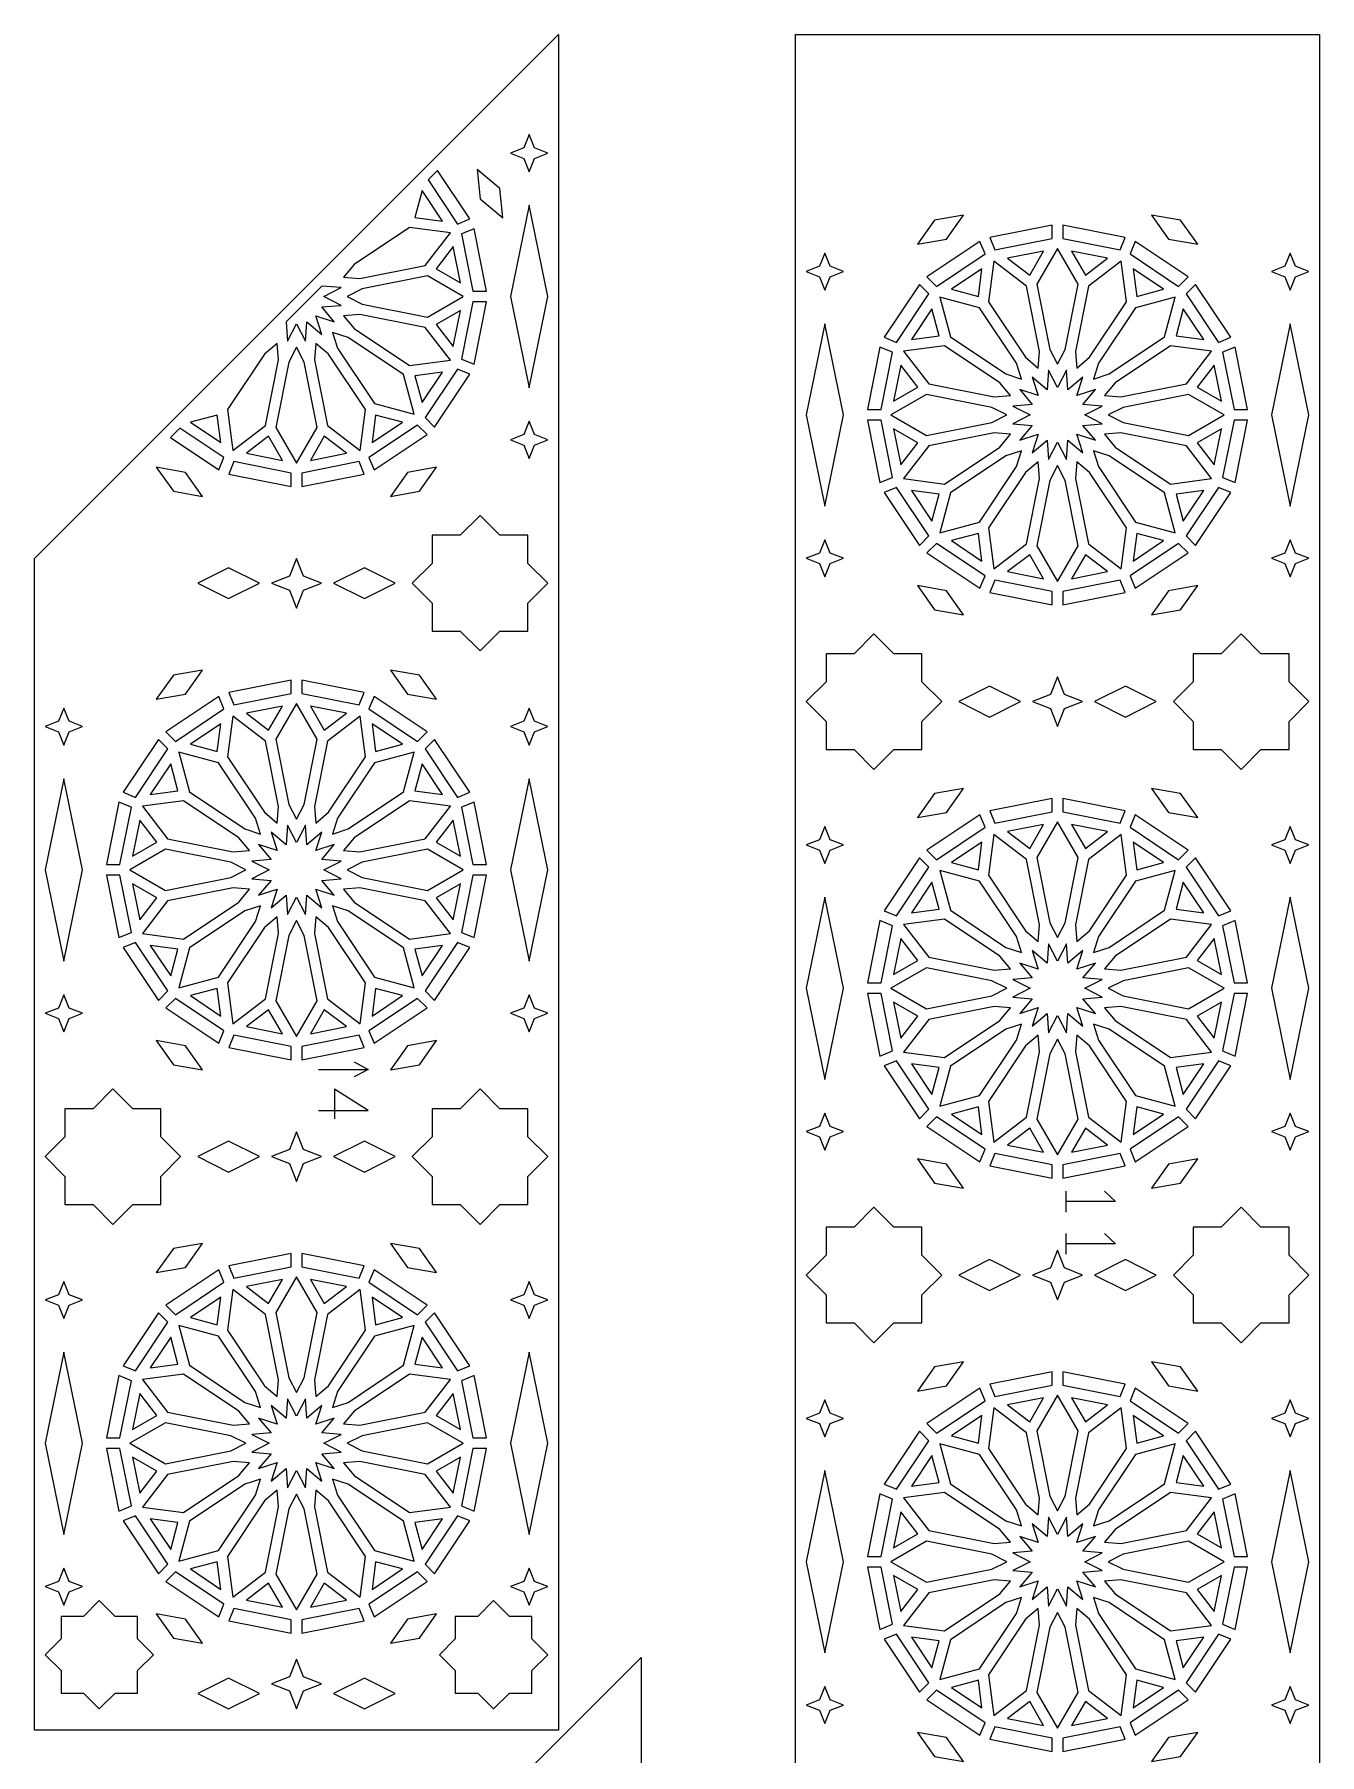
# Model space of a CAD drawing. Header units: millimetres. Extents: x 5 to 3793, y 27 to 2435.
# Drawn here: x 773 to 1705, y 1187 to 2435 of the extents above; entities that cross this region are included whole.
import ezdxf

# ---------------------------------------------------------------- set-up
doc = ezdxf.new("R2010")
doc.units = ezdxf.units.MM
doc.layers.add('CUT', color=1, linetype='CONTINUOUS')
doc.layers.add('ENGRAVE', color=5, linetype='CONTINUOUS')

msp = doc.modelspace()

# ---------------------------------------------------------------- linework, layer by layer
at = {"layer": 'CUT'}
for points in [[(1153.16, 2434.99), (1153.16, 1204.734), (773.01, 1204.734), (773.01, 2054.84)], [(1705.16, 2434.99), (1705.16, 634.84), (1325.01, 634.84), (1325.01, 2434.99)], [(1135.616, 2344.998), (1145.281, 2348.809), (1135.616, 2352.62), (1131.805, 2362.284), (1127.994, 2352.62), (1118.329, 2348.809), (1127.994, 2344.998), (1131.805, 2335.333)], [(1058.513, 2329.382), (1079.892, 2297.386), (1088.891, 2301.114), (1065.4, 2336.27)], [(1112.793, 2301.911), (1110.642, 2323.267), (1094.14, 2336.992), (1096.291, 2315.636)], [(1054.278, 2321.772), (1049.046, 2302.246), (1069.087, 2299.607)], [(1131.805, 2178.621), (1145.408, 2244.809), (1131.805, 2310.996), (1118.202, 2244.809)], [(1447.001, 2303.958), (1425.864, 2300.224), (1413.405, 2282.747), (1434.542, 2286.481)], [(1511.21, 2296.692), (1465.94, 2287.687), (1469.668, 2278.688), (1511.21, 2286.951)], [(1564.23, 2287.687), (1518.96, 2296.692), (1518.96, 2286.951), (1560.502, 2278.688)], [(1616.765, 2282.747), (1604.306, 2300.224), (1583.169, 2303.958), (1595.628, 2286.481)], [(1009.113, 2257.916), (1056.532, 2267.348), (1074.718, 2291.05), (1045.099, 2294.949), (1004.898, 2268.087), (997.078, 2258.889)], [(1100.862, 2248.684), (1091.857, 2293.954), (1082.858, 2290.226), (1091.121, 2248.684)], [(1427.29, 2252.191), (1462.508, 2275.722), (1458.78, 2284.721), (1420.403, 2259.077)], [(1609.767, 2259.077), (1571.39, 2284.721), (1567.662, 2275.722), (1602.88, 2252.191)], [(1076.788, 2281.015), (1064.483, 2264.978), (1081.988, 2254.871)], [(1350.176, 2259.104), (1359.841, 2262.915), (1350.176, 2266.726), (1346.365, 2276.391), (1342.554, 2266.726), (1332.889, 2262.915), (1342.554, 2259.104), (1346.365, 2249.439)], [(1505.023, 2277.818), (1478.879, 2272.618), (1494.916, 2260.313)], [(1520.59, 2206.454), (1530.023, 2253.874), (1515.085, 2279.746), (1500.147, 2253.874), (1509.58, 2206.454), (1515.085, 2195.708)], [(1551.291, 2272.618), (1525.147, 2277.818), (1535.254, 2260.313)], [(1687.616, 2259.104), (1697.281, 2262.915), (1687.616, 2266.726), (1683.805, 2276.391), (1679.994, 2266.726), (1670.329, 2262.915), (1679.994, 2259.104), (1683.805, 2249.439)], [(1010.624, 2239.303), (1058.044, 2229.871), (1083.916, 2244.809), (1058.044, 2259.747), (1010.624, 2250.314), (999.878, 2244.809)], [(1460.287, 2264.917), (1438.122, 2250.108), (1457.648, 2244.876)], [(1501.978, 2204.943), (1492.546, 2252.362), (1468.844, 2270.548), (1464.945, 2240.929), (1491.807, 2200.728), (1501.005, 2192.908)], [(1538.363, 2200.728), (1565.225, 2240.929), (1561.326, 2270.548), (1537.624, 2252.362), (1528.192, 2204.943), (1529.165, 2192.908)], [(1569.883, 2264.917), (1572.522, 2244.876), (1592.048, 2250.108)], [(955.524, 2226.338), (956.647, 2212.448), (963.085, 2225.011), (969.523, 2212.448), (970.661, 2226.519), (981.417, 2217.374), (977.084, 2230.81), (990.52, 2226.477), (981.375, 2237.233), (995.446, 2238.371), (982.883, 2244.809), (995.446, 2251.246), (981.556, 2252.37)], [(1398.278, 2211.492), (1421.809, 2246.71), (1414.923, 2253.597), (1389.279, 2215.22)], [(1640.891, 2215.22), (1615.247, 2253.597), (1608.361, 2246.71), (1631.892, 2211.492)], [(1081.988, 2234.747), (1064.483, 2224.64), (1076.788, 2208.603)], [(1091.857, 2195.664), (1100.862, 2240.934), (1091.121, 2240.934), (1082.858, 2199.392)], [(1423.892, 2235.878), (1409.083, 2213.713), (1429.124, 2216.352)], [(1485.363, 2196.423), (1458.501, 2236.624), (1429.644, 2244.356), (1437.376, 2215.499), (1477.577, 2188.637), (1489.068, 2184.932)], [(1552.593, 2188.637), (1592.794, 2215.499), (1600.526, 2244.356), (1571.669, 2236.624), (1544.807, 2196.423), (1541.102, 2184.932)], [(1606.278, 2235.878), (1601.046, 2216.352), (1621.087, 2213.713)], [(1004.898, 2221.53), (1045.099, 2194.669), (1074.718, 2198.568), (1056.532, 2222.27), (1009.113, 2231.702), (997.078, 2230.729)], [(1346.365, 2092.728), (1359.968, 2158.915), (1346.365, 2225.102), (1332.762, 2158.915)], [(1683.805, 2092.728), (1697.408, 2158.915), (1683.805, 2225.102), (1670.202, 2158.915)], [(939.807, 2202.996), (912.945, 2162.795), (916.844, 2133.176), (940.546, 2151.362), (949.978, 2198.781), (949.005, 2210.816)], [(976.192, 2198.781), (985.624, 2151.362), (1009.326, 2133.176), (1013.225, 2162.795), (986.363, 2202.996), (977.165, 2210.816)], [(992.807, 2207.301), (1019.669, 2167.1), (1048.526, 2159.368), (1040.794, 2188.225), (1000.593, 2215.087), (989.102, 2218.792)], [(1473.272, 2182.193), (1433.071, 2209.055), (1403.452, 2205.156), (1421.638, 2181.454), (1469.057, 2172.022), (1481.092, 2172.995)], [(1561.113, 2172.022), (1608.532, 2181.454), (1626.718, 2205.156), (1597.099, 2209.055), (1556.898, 2182.193), (1549.078, 2172.995)], [(957.58, 2197.27), (948.147, 2149.85), (963.085, 2123.978), (978.023, 2149.85), (968.59, 2197.27), (963.085, 2208.015)], [(1387.049, 2162.79), (1395.312, 2204.332), (1386.313, 2208.06), (1377.308, 2162.79)], [(1652.862, 2162.79), (1643.857, 2208.06), (1634.858, 2204.332), (1643.121, 2162.79)], [(1069.087, 2190.011), (1049.046, 2187.372), (1054.278, 2167.846)], [(1079.892, 2192.232), (1056.361, 2157.013), (1063.247, 2150.127), (1088.891, 2188.504)], [(1401.382, 2195.121), (1396.182, 2168.977), (1413.687, 2179.084)], [(1515.085, 2139.117), (1521.523, 2126.554), (1522.661, 2140.625), (1533.417, 2131.48), (1529.084, 2144.916), (1542.52, 2140.583), (1533.375, 2151.339), (1547.446, 2152.477), (1534.883, 2158.915), (1547.446, 2165.353), (1533.375, 2166.491), (1542.52, 2177.247), (1529.084, 2172.914), (1533.417, 2186.35), (1522.661, 2177.205), (1521.523, 2191.276), (1515.085, 2178.713), (1508.647, 2191.276), (1507.509, 2177.205), (1496.753, 2186.35), (1501.086, 2172.914), (1487.65, 2177.247), (1496.795, 2166.491), (1482.724, 2165.353), (1495.287, 2158.915), (1482.724, 2152.477), (1496.795, 2151.339), (1487.65, 2140.583), (1501.086, 2144.916), (1496.753, 2131.48), (1507.509, 2140.625), (1508.647, 2126.554)], [(1628.788, 2195.121), (1616.483, 2179.084), (1633.988, 2168.977)], [(1467.546, 2164.42), (1420.126, 2173.853), (1394.254, 2158.915), (1420.126, 2143.977), (1467.546, 2153.41), (1478.292, 2158.915)], [(1562.624, 2153.41), (1610.044, 2143.977), (1635.916, 2158.915), (1610.044, 2173.853), (1562.624, 2164.42), (1551.878, 2158.915)], [(871.624, 2142.494), (906.78, 2119.003), (910.508, 2128.002), (878.512, 2149.381)], [(908.287, 2138.807), (905.648, 2158.848), (886.122, 2153.616)], [(1050.88, 2151.533), (1015.662, 2128.002), (1019.39, 2119.003), (1057.767, 2144.647)], [(1040.048, 2153.616), (1020.522, 2158.848), (1017.883, 2138.807)], [(1135.616, 2136.998), (1145.281, 2140.809), (1135.616, 2144.62), (1131.805, 2154.284), (1127.994, 2144.62), (1118.329, 2140.809), (1127.994, 2136.998), (1131.805, 2127.333)], [(1395.312, 2113.498), (1387.049, 2155.04), (1377.308, 2155.04), (1386.313, 2109.77)], [(1401.382, 2122.709), (1413.687, 2138.746), (1396.182, 2148.853)], [(1633.988, 2148.853), (1616.483, 2138.746), (1628.788, 2122.709)], [(1643.857, 2109.77), (1652.862, 2155.04), (1643.121, 2155.04), (1634.858, 2113.498)], [(953.023, 2125.906), (942.916, 2143.411), (926.879, 2131.106)], [(999.291, 2131.106), (983.254, 2143.411), (973.147, 2125.906)], [(1481.092, 2144.835), (1469.057, 2145.808), (1421.638, 2136.376), (1403.452, 2112.674), (1433.071, 2108.775), (1473.272, 2135.637)], [(1556.898, 2135.637), (1597.099, 2108.775), (1626.718, 2112.674), (1608.532, 2136.376), (1561.113, 2145.808), (1549.078, 2144.835)], [(959.21, 2116.773), (917.668, 2125.036), (913.94, 2116.037), (959.21, 2107.032)], [(1008.502, 2125.036), (966.96, 2116.773), (966.96, 2107.032), (1012.23, 2116.037)], [(1477.577, 2129.193), (1437.376, 2102.331), (1429.644, 2073.474), (1458.501, 2081.206), (1485.363, 2121.407), (1489.068, 2132.898)], [(1491.807, 2117.102), (1464.945, 2076.901), (1468.844, 2047.282), (1492.546, 2065.468), (1501.978, 2112.887), (1501.005, 2124.922)], [(1509.58, 2111.376), (1500.147, 2063.956), (1515.085, 2038.084), (1530.023, 2063.956), (1520.59, 2111.376), (1515.085, 2122.122)], [(1528.192, 2112.887), (1537.624, 2065.468), (1561.326, 2047.282), (1565.225, 2076.901), (1538.363, 2117.102), (1529.165, 2124.922)], [(1544.807, 2121.407), (1571.669, 2081.206), (1600.526, 2073.474), (1592.794, 2102.331), (1552.593, 2129.193), (1541.102, 2132.898)], [(861.405, 2120.977), (873.864, 2103.499), (895.001, 2099.766), (882.542, 2117.243)], [(1031.169, 2099.766), (1052.306, 2103.499), (1064.765, 2120.977), (1043.628, 2117.243)], [(1421.809, 2071.12), (1398.278, 2106.338), (1389.279, 2102.61), (1414.923, 2064.233)], [(1423.892, 2081.952), (1429.124, 2101.478), (1409.083, 2104.117)], [(1621.087, 2104.117), (1601.046, 2101.478), (1606.278, 2081.952)], [(1631.892, 2106.338), (1608.361, 2071.12), (1615.247, 2064.233), (1640.891, 2102.61)], [(1110.63, 2002.06), (1130.986, 2002.06), (1130.986, 2022.416), (1145.379, 2036.809), (1130.986, 2051.202), (1130.986, 2071.558), (1110.63, 2071.558), (1096.237, 2085.951), (1081.844, 2071.558), (1061.488, 2071.558), (1061.488, 2051.202), (1047.095, 2036.809), (1061.488, 2022.416), (1061.488, 2002.06), (1081.844, 2002.06), (1096.237, 1987.667)], [(1460.287, 2052.913), (1457.648, 2072.954), (1438.122, 2067.722)], [(1592.048, 2067.722), (1572.522, 2072.954), (1569.883, 2052.913)], [(1350.176, 2051.104), (1359.841, 2054.915), (1350.176, 2058.726), (1346.365, 2068.391), (1342.554, 2058.726), (1332.889, 2054.915), (1342.554, 2051.104), (1346.365, 2041.439)], [(1462.508, 2042.108), (1427.29, 2065.639), (1420.403, 2058.753), (1458.78, 2033.109)], [(1602.88, 2065.639), (1567.662, 2042.108), (1571.39, 2033.109), (1609.767, 2058.753)], [(1687.616, 2051.104), (1697.281, 2054.915), (1687.616, 2058.726), (1683.805, 2068.391), (1679.994, 2058.726), (1670.329, 2054.915), (1679.994, 2051.104), (1683.805, 2041.439)], [(891.479, 2036.809), (913.837, 2025.63), (936.195, 2036.809), (913.837, 2047.988)], [(968.186, 2031.708), (981.121, 2036.809), (968.186, 2041.91), (963.085, 2054.845), (957.984, 2041.91), (945.049, 2036.809), (957.984, 2031.708), (963.085, 2018.773)], [(989.975, 2036.809), (1012.333, 2025.63), (1034.691, 2036.809), (1012.333, 2047.988)], [(1505.023, 2040.012), (1494.916, 2057.517), (1478.879, 2045.212)], [(1551.291, 2045.212), (1535.254, 2057.517), (1525.147, 2040.012)], [(1413.405, 2035.083), (1425.864, 2017.606), (1447.001, 2013.872), (1434.542, 2031.349)], [(1511.21, 2030.879), (1469.668, 2039.142), (1465.94, 2030.143), (1511.21, 2021.138)], [(1560.502, 2039.142), (1518.96, 2030.879), (1518.96, 2021.138), (1564.23, 2030.143)], [(1583.169, 2013.872), (1604.306, 2017.606), (1616.765, 2035.083), (1595.628, 2031.349)], [(1396.326, 1916.166), (1416.682, 1916.166), (1416.682, 1936.522), (1431.075, 1950.915), (1416.682, 1965.308), (1416.682, 1985.664), (1396.326, 1985.664), (1381.933, 2000.057), (1367.54, 1985.664), (1347.184, 1985.664), (1347.184, 1965.308), (1332.791, 1950.915), (1347.184, 1936.522), (1347.184, 1916.166), (1367.54, 1916.166), (1381.933, 1901.773)], [(1662.63, 1916.166), (1682.986, 1916.166), (1682.986, 1936.522), (1697.379, 1950.915), (1682.986, 1965.308), (1682.986, 1985.664), (1662.63, 1985.664), (1648.237, 2000.057), (1633.844, 1985.664), (1613.488, 1985.664), (1613.488, 1965.308), (1599.095, 1950.915), (1613.488, 1936.522), (1613.488, 1916.166), (1633.844, 1916.166), (1648.237, 1901.773)], [(895.001, 1973.852), (873.864, 1970.118), (861.405, 1952.641), (882.542, 1956.374)], [(1064.765, 1952.641), (1052.306, 1970.118), (1031.169, 1973.852), (1043.628, 1956.374)], [(959.21, 1966.586), (913.94, 1957.581), (917.668, 1948.582), (959.21, 1956.844)], [(1012.23, 1957.581), (966.96, 1966.586), (966.96, 1956.844), (1008.502, 1948.582)], [(1443.479, 1950.915), (1465.837, 1939.736), (1488.195, 1950.915), (1465.837, 1962.094)], [(1520.186, 1945.814), (1533.121, 1950.915), (1520.186, 1956.016), (1515.085, 1968.951), (1509.984, 1956.016), (1497.049, 1950.915), (1509.984, 1945.814), (1515.085, 1932.879)], [(1541.975, 1950.915), (1564.333, 1939.736), (1586.691, 1950.915), (1564.333, 1962.094)], [(875.29, 1922.084), (910.508, 1945.616), (906.78, 1954.615), (868.403, 1928.971)], [(953.023, 1947.712), (926.879, 1942.512), (942.916, 1930.206)], [(968.59, 1876.348), (978.023, 1923.768), (963.085, 1949.64), (948.147, 1923.768), (957.58, 1876.348), (963.085, 1865.602)], [(999.291, 1942.512), (973.147, 1947.712), (983.254, 1930.206)], [(1057.767, 1928.971), (1019.39, 1954.615), (1015.662, 1945.616), (1050.88, 1922.084)], [(798.176, 1928.998), (807.841, 1932.809), (798.176, 1936.62), (794.365, 1946.284), (790.554, 1936.62), (780.889, 1932.809), (790.554, 1928.998), (794.365, 1919.333)], [(908.287, 1934.811), (886.122, 1920.002), (905.648, 1914.77)], [(949.978, 1874.837), (940.546, 1922.256), (916.844, 1940.442), (912.945, 1910.823), (939.807, 1870.622), (949.005, 1862.802)], [(986.363, 1870.622), (1013.225, 1910.823), (1009.326, 1940.442), (985.624, 1922.256), (976.192, 1874.837), (977.165, 1862.802)], [(1017.883, 1934.811), (1020.522, 1914.77), (1040.048, 1920.002)], [(1135.616, 1928.998), (1145.281, 1932.809), (1135.616, 1936.62), (1131.805, 1946.284), (1127.994, 1936.62), (1118.329, 1932.809), (1127.994, 1928.998), (1131.805, 1919.333)], [(846.278, 1881.386), (869.809, 1916.604), (862.923, 1923.491), (837.279, 1885.114)], [(1088.891, 1885.114), (1063.247, 1923.491), (1056.361, 1916.604), (1079.892, 1881.386)], [(933.363, 1866.317), (906.501, 1906.518), (877.644, 1914.25), (885.376, 1885.393), (925.577, 1858.531), (937.068, 1854.826)], [(1000.593, 1858.531), (1040.794, 1885.393), (1048.526, 1914.25), (1019.669, 1906.518), (992.807, 1866.317), (989.102, 1854.826)], [(871.892, 1905.772), (857.083, 1883.607), (877.124, 1886.246)], [(1054.278, 1905.772), (1049.046, 1886.246), (1069.087, 1883.607)], [(794.365, 1762.621), (807.968, 1828.809), (794.365, 1894.996), (780.762, 1828.809)], [(1131.805, 1762.621), (1145.408, 1828.809), (1131.805, 1894.996), (1118.202, 1828.809)], [(1447.001, 1887.958), (1425.864, 1884.224), (1413.405, 1866.747), (1434.542, 1870.481)], [(1616.765, 1866.747), (1604.306, 1884.224), (1583.169, 1887.958), (1595.628, 1870.481)], [(835.049, 1832.684), (843.312, 1874.226), (834.313, 1877.954), (825.308, 1832.684)], [(921.272, 1852.087), (881.071, 1878.949), (851.452, 1875.05), (869.638, 1851.348), (917.057, 1841.916), (929.092, 1842.889)], [(1009.113, 1841.916), (1056.532, 1851.348), (1074.718, 1875.05), (1045.099, 1878.949), (1004.898, 1852.087), (997.078, 1842.889)], [(1100.862, 1832.684), (1091.857, 1877.954), (1082.858, 1874.226), (1091.121, 1832.684)], [(1511.21, 1880.692), (1465.94, 1871.687), (1469.668, 1862.688), (1511.21, 1870.951)], [(1564.23, 1871.687), (1518.96, 1880.692), (1518.96, 1870.951), (1560.502, 1862.688)], [(849.382, 1865.015), (844.182, 1838.871), (861.687, 1848.978)], [(963.085, 1809.011), (969.523, 1796.448), (970.661, 1810.519), (981.417, 1801.374), (977.084, 1814.81), (990.52, 1810.477), (981.375, 1821.233), (995.446, 1822.371), (982.883, 1828.809), (995.446, 1835.246), (981.375, 1836.385), (990.52, 1847.141), (977.084, 1842.808), (981.417, 1856.244), (970.661, 1847.099), (969.523, 1861.17), (963.085, 1848.606), (956.647, 1861.17), (955.509, 1847.099), (944.753, 1856.244), (949.086, 1842.808), (935.65, 1847.141), (944.795, 1836.385), (930.724, 1835.246), (943.287, 1828.809), (930.724, 1822.371), (944.795, 1821.233), (935.65, 1810.477), (949.086, 1814.81), (944.753, 1801.374), (955.509, 1810.519), (956.647, 1796.448)], [(1076.788, 1865.015), (1064.483, 1848.978), (1081.988, 1838.871)], [(1350.176, 1843.104), (1359.841, 1846.915), (1350.176, 1850.726), (1346.365, 1860.391), (1342.554, 1850.726), (1332.889, 1846.915), (1342.554, 1843.104), (1346.365, 1833.439)], [(1427.29, 1836.191), (1462.508, 1859.722), (1458.78, 1868.721), (1420.403, 1843.077)], [(1505.023, 1861.818), (1478.879, 1856.618), (1494.916, 1844.313)], [(1520.59, 1790.454), (1530.023, 1837.874), (1515.085, 1863.746), (1500.147, 1837.874), (1509.58, 1790.454), (1515.085, 1779.708)], [(1551.291, 1856.618), (1525.147, 1861.818), (1535.254, 1844.313)], [(1609.767, 1843.077), (1571.39, 1868.721), (1567.662, 1859.722), (1602.88, 1836.191)], [(1687.616, 1843.104), (1697.281, 1846.915), (1687.616, 1850.726), (1683.805, 1860.391), (1679.994, 1850.726), (1670.329, 1846.915), (1679.994, 1843.104), (1683.805, 1833.439)], [(1460.287, 1848.917), (1438.122, 1834.108), (1457.648, 1828.876)], [(1501.978, 1788.943), (1492.546, 1836.362), (1468.844, 1854.548), (1464.945, 1824.929), (1491.807, 1784.728), (1501.005, 1776.908)], [(1538.363, 1784.728), (1565.225, 1824.929), (1561.326, 1854.548), (1537.624, 1836.362), (1528.192, 1788.943), (1529.165, 1776.908)], [(1569.883, 1848.917), (1572.522, 1828.876), (1592.048, 1834.108)], [(915.546, 1834.314), (868.126, 1843.747), (842.254, 1828.809), (868.126, 1813.871), (915.546, 1823.303), (926.292, 1828.809)], [(1010.624, 1823.303), (1058.044, 1813.871), (1083.916, 1828.809), (1058.044, 1843.747), (1010.624, 1834.314), (999.878, 1828.809)], [(1398.278, 1795.492), (1421.809, 1830.71), (1414.923, 1837.597), (1389.279, 1799.22)], [(1640.891, 1799.22), (1615.247, 1837.597), (1608.361, 1830.71), (1631.892, 1795.492)], [(843.312, 1783.392), (835.049, 1824.934), (825.308, 1824.934), (834.313, 1779.664)], [(1091.857, 1779.664), (1100.862, 1824.934), (1091.121, 1824.934), (1082.858, 1783.392)], [(1485.363, 1780.423), (1458.501, 1820.624), (1429.644, 1828.356), (1437.376, 1799.499), (1477.577, 1772.637), (1489.068, 1768.932)], [(1552.593, 1772.637), (1592.794, 1799.499), (1600.526, 1828.356), (1571.669, 1820.624), (1544.807, 1780.423), (1541.102, 1768.932)], [(849.382, 1792.603), (861.687, 1808.64), (844.182, 1818.747)], [(929.092, 1814.729), (917.057, 1815.702), (869.638, 1806.27), (851.452, 1782.568), (881.071, 1778.669), (921.272, 1805.53)], [(1004.898, 1805.53), (1045.099, 1778.669), (1074.718, 1782.568), (1056.532, 1806.27), (1009.113, 1815.702), (997.078, 1814.729)], [(1081.988, 1818.747), (1064.483, 1808.64), (1076.788, 1792.603)], [(1423.892, 1819.878), (1409.083, 1797.713), (1429.124, 1800.352)], [(1606.278, 1819.878), (1601.046, 1800.352), (1621.087, 1797.713)], [(925.577, 1799.087), (885.376, 1772.225), (877.644, 1743.368), (906.501, 1751.1), (933.363, 1791.301), (937.068, 1802.792)], [(992.807, 1791.301), (1019.669, 1751.1), (1048.526, 1743.368), (1040.794, 1772.225), (1000.593, 1799.087), (989.102, 1802.792)], [(1346.365, 1676.728), (1359.968, 1742.915), (1346.365, 1809.102), (1332.762, 1742.915)], [(1683.805, 1676.728), (1697.408, 1742.915), (1683.805, 1809.102), (1670.202, 1742.915)], [(939.807, 1786.996), (912.945, 1746.795), (916.844, 1717.176), (940.546, 1735.362), (949.978, 1782.781), (949.005, 1794.816)], [(957.58, 1781.27), (948.147, 1733.85), (963.085, 1707.978), (978.023, 1733.85), (968.59, 1781.27), (963.085, 1792.015)], [(976.192, 1782.781), (985.624, 1735.362), (1009.326, 1717.176), (1013.225, 1746.795), (986.363, 1786.996), (977.165, 1794.816)], [(1387.049, 1746.79), (1395.312, 1788.332), (1386.313, 1792.06), (1377.308, 1746.79)], [(1473.272, 1766.193), (1433.071, 1793.055), (1403.452, 1789.156), (1421.638, 1765.454), (1469.057, 1756.022), (1481.092, 1756.995)], [(1561.113, 1756.022), (1608.532, 1765.454), (1626.718, 1789.156), (1597.099, 1793.055), (1556.898, 1766.193), (1549.078, 1756.995)], [(1652.862, 1746.79), (1643.857, 1792.06), (1634.858, 1788.332), (1643.121, 1746.79)], [(869.809, 1741.013), (846.278, 1776.232), (837.279, 1772.504), (862.923, 1734.127)], [(871.892, 1751.846), (877.124, 1771.372), (857.083, 1774.011)], [(1069.087, 1774.011), (1049.046, 1771.372), (1054.278, 1751.846)], [(1079.892, 1776.232), (1056.361, 1741.013), (1063.247, 1734.127), (1088.891, 1772.504)], [(1401.382, 1779.121), (1396.182, 1752.977), (1413.687, 1763.084)], [(1515.085, 1723.117), (1521.523, 1710.554), (1522.661, 1724.625), (1533.417, 1715.48), (1529.084, 1728.916), (1542.52, 1724.583), (1533.375, 1735.339), (1547.446, 1736.477), (1534.883, 1742.915), (1547.446, 1749.353), (1533.375, 1750.491), (1542.52, 1761.247), (1529.084, 1756.914), (1533.417, 1770.35), (1522.661, 1761.205), (1521.523, 1775.276), (1515.085, 1762.713), (1508.647, 1775.276), (1507.509, 1761.205), (1496.753, 1770.35), (1501.086, 1756.914), (1487.65, 1761.247), (1496.795, 1750.491), (1482.724, 1749.353), (1495.287, 1742.915), (1482.724, 1736.477), (1496.795, 1735.339), (1487.65, 1724.583), (1501.086, 1728.916), (1496.753, 1715.48), (1507.509, 1724.625), (1508.647, 1710.554)], [(1628.788, 1779.121), (1616.483, 1763.084), (1633.988, 1752.977)], [(1467.546, 1748.42), (1420.126, 1757.853), (1394.254, 1742.915), (1420.126, 1727.977), (1467.546, 1737.41), (1478.292, 1742.915)], [(1562.624, 1737.41), (1610.044, 1727.977), (1635.916, 1742.915), (1610.044, 1757.853), (1562.624, 1748.42), (1551.878, 1742.915)], [(798.176, 1720.998), (807.841, 1724.809), (798.176, 1728.62), (794.365, 1738.284), (790.554, 1728.62), (780.889, 1724.809), (790.554, 1720.998), (794.365, 1711.333)], [(910.508, 1712.002), (875.29, 1735.533), (868.403, 1728.647), (906.78, 1703.003)], [(908.287, 1722.807), (905.648, 1742.848), (886.122, 1737.616)], [(1050.88, 1735.533), (1015.662, 1712.002), (1019.39, 1703.003), (1057.767, 1728.647)], [(1040.048, 1737.616), (1020.522, 1742.848), (1017.883, 1722.807)], [(1135.616, 1720.998), (1145.281, 1724.809), (1135.616, 1728.62), (1131.805, 1738.284), (1127.994, 1728.62), (1118.329, 1724.809), (1127.994, 1720.998), (1131.805, 1711.333)], [(1395.312, 1697.498), (1387.049, 1739.04), (1377.308, 1739.04), (1386.313, 1693.77)], [(1643.857, 1693.77), (1652.862, 1739.04), (1643.121, 1739.04), (1634.858, 1697.498)], [(953.023, 1709.906), (942.916, 1727.411), (926.879, 1715.106)], [(999.291, 1715.106), (983.254, 1727.411), (973.147, 1709.906)], [(1401.382, 1706.709), (1413.687, 1722.746), (1396.182, 1732.853)], [(1481.092, 1728.835), (1469.057, 1729.808), (1421.638, 1720.376), (1403.452, 1696.674), (1433.071, 1692.775), (1473.272, 1719.637)], [(1556.898, 1719.637), (1597.099, 1692.775), (1626.718, 1696.674), (1608.532, 1720.376), (1561.113, 1729.808), (1549.078, 1728.835)], [(1633.988, 1732.853), (1616.483, 1722.746), (1628.788, 1706.709)], [(1477.577, 1713.193), (1437.376, 1686.331), (1429.644, 1657.474), (1458.501, 1665.206), (1485.363, 1705.407), (1489.068, 1716.898)], [(1544.807, 1705.407), (1571.669, 1665.206), (1600.526, 1657.474), (1592.794, 1686.331), (1552.593, 1713.193), (1541.102, 1716.898)], [(861.405, 1704.977), (873.864, 1687.499), (895.001, 1683.766), (882.542, 1701.243)], [(959.21, 1700.773), (917.668, 1709.036), (913.94, 1700.037), (959.21, 1691.032)], [(1008.502, 1709.036), (966.96, 1700.773), (966.96, 1691.032), (1012.23, 1700.037)], [(1031.169, 1683.766), (1052.306, 1687.499), (1064.765, 1704.977), (1043.628, 1701.243)], [(1491.807, 1701.102), (1464.945, 1660.901), (1468.844, 1631.282), (1492.546, 1649.468), (1501.978, 1696.887), (1501.005, 1708.922)], [(1509.58, 1695.376), (1500.147, 1647.956), (1515.085, 1622.084), (1530.023, 1647.956), (1520.59, 1695.376), (1515.085, 1706.122)], [(1528.192, 1696.887), (1537.624, 1649.468), (1561.326, 1631.282), (1565.225, 1660.901), (1538.363, 1701.102), (1529.165, 1708.922)], [(1421.809, 1655.12), (1398.278, 1690.338), (1389.279, 1686.61), (1414.923, 1648.233)], [(1423.892, 1665.952), (1429.124, 1685.478), (1409.083, 1688.117)], [(1621.087, 1688.117), (1601.046, 1685.478), (1606.278, 1665.952)], [(1631.892, 1690.338), (1608.361, 1655.12), (1615.247, 1648.233), (1640.891, 1686.61)], [(844.326, 1586.06), (864.682, 1586.06), (864.682, 1606.416), (879.075, 1620.809), (864.682, 1635.202), (864.682, 1655.558), (844.326, 1655.558), (829.933, 1669.951), (815.54, 1655.558), (795.184, 1655.558), (795.184, 1635.202), (780.791, 1620.809), (795.184, 1606.416), (795.184, 1586.06), (815.54, 1586.06), (829.933, 1571.667)], [(1110.63, 1586.06), (1130.986, 1586.06), (1130.986, 1606.416), (1145.379, 1620.809), (1130.986, 1635.202), (1130.986, 1655.558), (1110.63, 1655.558), (1096.237, 1669.951), (1081.844, 1655.558), (1061.488, 1655.558), (1061.488, 1635.202), (1047.095, 1620.809), (1061.488, 1606.416), (1061.488, 1586.06), (1081.844, 1586.06), (1096.237, 1571.667)], [(1350.176, 1635.104), (1359.841, 1638.915), (1350.176, 1642.726), (1346.365, 1652.391), (1342.554, 1642.726), (1332.889, 1638.915), (1342.554, 1635.104), (1346.365, 1625.439)], [(1462.508, 1626.108), (1427.29, 1649.639), (1420.403, 1642.753), (1458.78, 1617.109)], [(1460.287, 1636.913), (1457.648, 1656.954), (1438.122, 1651.722)], [(1602.88, 1649.639), (1567.662, 1626.108), (1571.39, 1617.109), (1609.767, 1642.753)], [(1592.048, 1651.722), (1572.522, 1656.954), (1569.883, 1636.913)], [(1687.616, 1635.104), (1697.281, 1638.915), (1687.616, 1642.726), (1683.805, 1652.391), (1679.994, 1642.726), (1670.329, 1638.915), (1679.994, 1635.104), (1683.805, 1625.439)], [(968.186, 1615.708), (981.121, 1620.809), (968.186, 1625.91), (963.085, 1638.845), (957.984, 1625.91), (945.049, 1620.809), (957.984, 1615.708), (963.085, 1602.773)], [(1505.023, 1624.012), (1494.916, 1641.517), (1478.879, 1629.212)], [(1551.291, 1629.212), (1535.254, 1641.517), (1525.147, 1624.012)], [(891.479, 1620.809), (913.837, 1609.63), (936.195, 1620.809), (913.837, 1631.988)], [(989.975, 1620.809), (1012.333, 1609.63), (1034.691, 1620.809), (1012.333, 1631.988)], [(1511.21, 1614.879), (1469.668, 1623.142), (1465.94, 1614.143), (1511.21, 1605.138)], [(1560.502, 1623.142), (1518.96, 1614.879), (1518.96, 1605.138), (1564.23, 1614.143)], [(1413.405, 1619.083), (1425.864, 1601.606), (1447.001, 1597.872), (1434.542, 1615.349)], [(1583.169, 1597.872), (1604.306, 1601.606), (1616.765, 1619.083), (1595.628, 1615.349)], [(1396.326, 1500.166), (1416.682, 1500.166), (1416.682, 1520.522), (1431.075, 1534.915), (1416.682, 1549.308), (1416.682, 1569.664), (1396.326, 1569.664), (1381.933, 1584.057), (1367.54, 1569.664), (1347.184, 1569.664), (1347.184, 1549.308), (1332.791, 1534.915), (1347.184, 1520.522), (1347.184, 1500.166), (1367.54, 1500.166), (1381.933, 1485.773)], [(1662.63, 1500.166), (1682.986, 1500.166), (1682.986, 1520.522), (1697.379, 1534.915), (1682.986, 1549.308), (1682.986, 1569.664), (1662.63, 1569.664), (1648.237, 1584.057), (1633.844, 1569.664), (1613.488, 1569.664), (1613.488, 1549.308), (1599.095, 1534.915), (1613.488, 1520.522), (1613.488, 1500.166), (1633.844, 1500.166), (1648.237, 1485.773)], [(895.001, 1557.852), (873.864, 1554.118), (861.405, 1536.641), (882.542, 1540.374)], [(959.21, 1550.586), (913.94, 1541.581), (917.668, 1532.582), (959.21, 1540.844)], [(1012.23, 1541.581), (966.96, 1550.586), (966.96, 1540.844), (1008.502, 1532.582)], [(1064.765, 1536.641), (1052.306, 1554.118), (1031.169, 1557.852), (1043.628, 1540.374)], [(1520.186, 1529.814), (1533.121, 1534.915), (1520.186, 1540.016), (1515.085, 1552.951), (1509.984, 1540.016), (1497.049, 1534.915), (1509.984, 1529.814), (1515.085, 1516.879)], [(875.29, 1506.084), (910.508, 1529.616), (906.78, 1538.615), (868.403, 1512.971)], [(1057.767, 1512.971), (1019.39, 1538.615), (1015.662, 1529.616), (1050.88, 1506.084)], [(1443.479, 1534.915), (1465.837, 1523.736), (1488.195, 1534.915), (1465.837, 1546.094)], [(1541.975, 1534.915), (1564.333, 1523.736), (1586.691, 1534.915), (1564.333, 1546.094)], [(798.176, 1512.998), (807.841, 1516.809), (798.176, 1520.62), (794.365, 1530.284), (790.554, 1520.62), (780.889, 1516.809), (790.554, 1512.998), (794.365, 1503.333)], [(949.978, 1458.837), (940.546, 1506.256), (916.844, 1524.442), (912.945, 1494.823), (939.807, 1454.622), (949.005, 1446.802)], [(953.023, 1531.712), (926.879, 1526.512), (942.916, 1514.206)], [(968.59, 1460.348), (978.023, 1507.768), (963.085, 1533.64), (948.147, 1507.768), (957.58, 1460.348), (963.085, 1449.602)], [(999.291, 1526.512), (973.147, 1531.712), (983.254, 1514.206)], [(986.363, 1454.622), (1013.225, 1494.823), (1009.326, 1524.442), (985.624, 1506.256), (976.192, 1458.837), (977.165, 1446.802)], [(1135.616, 1512.998), (1145.281, 1516.809), (1135.616, 1520.62), (1131.805, 1530.284), (1127.994, 1520.62), (1118.329, 1516.809), (1127.994, 1512.998), (1131.805, 1503.333)], [(908.287, 1518.811), (886.122, 1504.002), (905.648, 1498.77)], [(1017.883, 1518.811), (1020.522, 1498.77), (1040.048, 1504.002)], [(846.278, 1465.386), (869.809, 1500.604), (862.923, 1507.491), (837.279, 1469.114)], [(933.363, 1450.317), (906.501, 1490.518), (877.644, 1498.25), (885.376, 1469.393), (925.577, 1442.531), (937.068, 1438.826)], [(1000.593, 1442.531), (1040.794, 1469.393), (1048.526, 1498.25), (1019.669, 1490.518), (992.807, 1450.317), (989.102, 1438.826)], [(1088.891, 1469.114), (1063.247, 1507.491), (1056.361, 1500.604), (1079.892, 1465.386)], [(871.892, 1489.772), (857.083, 1467.607), (877.124, 1470.246)], [(1054.278, 1489.772), (1049.046, 1470.246), (1069.087, 1467.607)], [(794.365, 1346.621), (807.968, 1412.809), (794.365, 1478.996), (780.762, 1412.809)], [(1131.805, 1346.621), (1145.408, 1412.809), (1131.805, 1478.996), (1118.202, 1412.809)], [(835.049, 1416.684), (843.312, 1458.226), (834.313, 1461.954), (825.308, 1416.684)], [(921.272, 1436.087), (881.071, 1462.949), (851.452, 1459.05), (869.638, 1435.348), (917.057, 1425.916), (929.092, 1426.889)], [(1009.113, 1425.916), (1056.532, 1435.348), (1074.718, 1459.05), (1045.099, 1462.949), (1004.898, 1436.087), (997.078, 1426.889)], [(1100.862, 1416.684), (1091.857, 1461.954), (1082.858, 1458.226), (1091.121, 1416.684)], [(1447.001, 1471.958), (1425.864, 1468.224), (1413.405, 1450.747), (1434.542, 1454.481)], [(1511.21, 1464.692), (1465.94, 1455.687), (1469.668, 1446.688), (1511.21, 1454.951)], [(1564.23, 1455.687), (1518.96, 1464.692), (1518.96, 1454.951), (1560.502, 1446.688)], [(1616.765, 1450.747), (1604.306, 1468.224), (1583.169, 1471.958), (1595.628, 1454.481)], [(849.382, 1449.015), (844.182, 1422.871), (861.687, 1432.978)], [(1076.788, 1449.015), (1064.483, 1432.978), (1081.988, 1422.871)], [(1427.29, 1420.191), (1462.508, 1443.722), (1458.78, 1452.721), (1420.403, 1427.077)], [(1520.59, 1374.454), (1530.023, 1421.874), (1515.085, 1447.746), (1500.147, 1421.874), (1509.58, 1374.454), (1515.085, 1363.708)], [(1609.767, 1427.077), (1571.39, 1452.721), (1567.662, 1443.722), (1602.88, 1420.191)], [(963.085, 1393.011), (969.523, 1380.448), (970.661, 1394.519), (981.417, 1385.374), (977.084, 1398.81), (990.52, 1394.477), (981.375, 1405.233), (995.446, 1406.371), (982.883, 1412.809), (995.446, 1419.246), (981.375, 1420.385), (990.52, 1431.141), (977.084, 1426.808), (981.417, 1440.244), (970.661, 1431.099), (969.523, 1445.17), (963.085, 1432.606), (956.647, 1445.17), (955.509, 1431.099), (944.753, 1440.244), (949.086, 1426.808), (935.65, 1431.141), (944.795, 1420.385), (930.724, 1419.246), (943.287, 1412.809), (930.724, 1406.371), (944.795, 1405.233), (935.65, 1394.477), (949.086, 1398.81), (944.753, 1385.374), (955.509, 1394.519), (956.647, 1380.448)], [(1350.176, 1427.104), (1359.841, 1430.915), (1350.176, 1434.726), (1346.365, 1444.391), (1342.554, 1434.726), (1332.889, 1430.915), (1342.554, 1427.104), (1346.365, 1417.439)], [(1501.978, 1372.943), (1492.546, 1420.362), (1468.844, 1438.548), (1464.945, 1408.929), (1491.807, 1368.728), (1501.005, 1360.908)], [(1505.023, 1445.818), (1478.879, 1440.618), (1494.916, 1428.313)], [(1551.291, 1440.618), (1525.147, 1445.818), (1535.254, 1428.313)], [(1538.363, 1368.728), (1565.225, 1408.929), (1561.326, 1438.548), (1537.624, 1420.362), (1528.192, 1372.943), (1529.165, 1360.908)], [(1687.616, 1427.104), (1697.281, 1430.915), (1687.616, 1434.726), (1683.805, 1444.391), (1679.994, 1434.726), (1670.329, 1430.915), (1679.994, 1427.104), (1683.805, 1417.439)], [(915.546, 1418.314), (868.126, 1427.747), (842.254, 1412.809), (868.126, 1397.871), (915.546, 1407.303), (926.292, 1412.809)], [(1010.624, 1407.303), (1058.044, 1397.871), (1083.916, 1412.809), (1058.044, 1427.747), (1010.624, 1418.314), (999.878, 1412.809)], [(1460.287, 1432.917), (1438.122, 1418.108), (1457.648, 1412.876)], [(1569.883, 1432.917), (1572.522, 1412.876), (1592.048, 1418.108)], [(1398.278, 1379.492), (1421.809, 1414.71), (1414.923, 1421.597), (1389.279, 1383.22)], [(1485.363, 1364.423), (1458.501, 1404.624), (1429.644, 1412.356), (1437.376, 1383.499), (1477.577, 1356.637), (1489.068, 1352.932)], [(1552.593, 1356.637), (1592.794, 1383.499), (1600.526, 1412.356), (1571.669, 1404.624), (1544.807, 1364.423), (1541.102, 1352.932)], [(1640.891, 1383.22), (1615.247, 1421.597), (1608.361, 1414.71), (1631.892, 1379.492)], [(843.312, 1367.392), (835.049, 1408.934), (825.308, 1408.934), (834.313, 1363.664)], [(849.382, 1376.603), (861.687, 1392.64), (844.182, 1402.747)], [(929.092, 1398.729), (917.057, 1399.702), (869.638, 1390.27), (851.452, 1366.568), (881.071, 1362.669), (921.272, 1389.53)], [(1004.898, 1389.53), (1045.099, 1362.669), (1074.718, 1366.568), (1056.532, 1390.27), (1009.113, 1399.702), (997.078, 1398.729)], [(1081.988, 1402.747), (1064.483, 1392.64), (1076.788, 1376.603)], [(1091.857, 1363.664), (1100.862, 1408.934), (1091.121, 1408.934), (1082.858, 1367.392)], [(1423.892, 1403.878), (1409.083, 1381.713), (1429.124, 1384.352)], [(1606.278, 1403.878), (1601.046, 1384.352), (1621.087, 1381.713)], [(925.577, 1383.087), (885.376, 1356.225), (877.644, 1327.368), (906.501, 1335.1), (933.363, 1375.301), (937.068, 1386.792)], [(992.807, 1375.301), (1019.669, 1335.1), (1048.526, 1327.368), (1040.794, 1356.225), (1000.593, 1383.087), (989.102, 1386.792)], [(1346.365, 1260.728), (1359.968, 1326.915), (1346.365, 1393.102), (1332.762, 1326.915)], [(1683.805, 1260.728), (1697.408, 1326.915), (1683.805, 1393.102), (1670.202, 1326.915)], [(939.807, 1370.996), (912.945, 1330.795), (916.844, 1301.176), (940.546, 1319.362), (949.978, 1366.781), (949.005, 1378.816)], [(957.58, 1365.27), (948.147, 1317.85), (963.085, 1291.978), (978.023, 1317.85), (968.59, 1365.27), (963.085, 1376.015)], [(976.192, 1366.781), (985.624, 1319.362), (1009.326, 1301.176), (1013.225, 1330.795), (986.363, 1370.996), (977.165, 1378.816)], [(1387.049, 1330.79), (1395.312, 1372.332), (1386.313, 1376.06), (1377.308, 1330.79)], [(1473.272, 1350.193), (1433.071, 1377.055), (1403.452, 1373.156), (1421.638, 1349.454), (1469.057, 1340.022), (1481.092, 1340.995)], [(1561.113, 1340.022), (1608.532, 1349.454), (1626.718, 1373.156), (1597.099, 1377.055), (1556.898, 1350.193), (1549.078, 1340.995)], [(1652.862, 1330.79), (1643.857, 1376.06), (1634.858, 1372.332), (1643.121, 1330.79)], [(1401.382, 1363.121), (1396.182, 1336.977), (1413.687, 1347.084)], [(1628.788, 1363.121), (1616.483, 1347.084), (1633.988, 1336.977)], [(869.809, 1325.013), (846.278, 1360.232), (837.279, 1356.504), (862.923, 1318.127)], [(871.892, 1335.846), (877.124, 1355.372), (857.083, 1358.011)], [(1069.087, 1358.011), (1049.046, 1355.372), (1054.278, 1335.846)], [(1079.892, 1360.232), (1056.361, 1325.013), (1063.247, 1318.127), (1088.891, 1356.504)], [(1515.085, 1307.117), (1521.523, 1294.554), (1522.661, 1308.625), (1533.417, 1299.48), (1529.084, 1312.916), (1542.52, 1308.583), (1533.375, 1319.339), (1547.446, 1320.477), (1534.883, 1326.915), (1547.446, 1333.353), (1533.375, 1334.491), (1542.52, 1345.247), (1529.084, 1340.914), (1533.417, 1354.35), (1522.661, 1345.205), (1521.523, 1359.276), (1515.085, 1346.713), (1508.647, 1359.276), (1507.509, 1345.205), (1496.753, 1354.35), (1501.086, 1340.914), (1487.65, 1345.247), (1496.795, 1334.491), (1482.724, 1333.353), (1495.287, 1326.915), (1482.724, 1320.477), (1496.795, 1319.339), (1487.65, 1308.583), (1501.086, 1312.916), (1496.753, 1299.48), (1507.509, 1308.625), (1508.647, 1294.554)], [(1467.546, 1332.42), (1420.126, 1341.853), (1394.254, 1326.915), (1420.126, 1311.977), (1467.546, 1321.41), (1478.292, 1326.915)], [(1562.624, 1321.41), (1610.044, 1311.977), (1635.916, 1326.915), (1610.044, 1341.853), (1562.624, 1332.42), (1551.878, 1326.915)], [(908.287, 1306.807), (905.648, 1326.848), (886.122, 1321.616)], [(1040.048, 1321.616), (1020.522, 1326.848), (1017.883, 1306.807)], [(1395.312, 1281.498), (1387.049, 1323.04), (1377.308, 1323.04), (1386.313, 1277.77)], [(1643.857, 1277.77), (1652.862, 1323.04), (1643.121, 1323.04), (1634.858, 1281.498)], [(798.176, 1304.998), (807.841, 1308.809), (798.176, 1312.62), (794.365, 1322.284), (790.554, 1312.62), (780.889, 1308.809), (790.554, 1304.998), (794.365, 1295.333)], [(910.508, 1296.002), (875.29, 1319.533), (868.403, 1312.647), (906.78, 1287.003)], [(953.023, 1293.906), (942.916, 1311.411), (926.879, 1299.106)], [(999.291, 1299.106), (983.254, 1311.411), (973.147, 1293.906)], [(1050.88, 1319.533), (1015.662, 1296.002), (1019.39, 1287.003), (1057.767, 1312.647)], [(1135.616, 1304.998), (1145.281, 1308.809), (1135.616, 1312.62), (1131.805, 1322.284), (1127.994, 1312.62), (1118.329, 1308.809), (1127.994, 1304.998), (1131.805, 1295.333)], [(1401.382, 1290.709), (1413.687, 1306.746), (1396.182, 1316.853)], [(1481.092, 1312.835), (1469.057, 1313.808), (1421.638, 1304.376), (1403.452, 1280.674), (1433.071, 1276.775), (1473.272, 1303.637)], [(1556.898, 1303.637), (1597.099, 1276.775), (1626.718, 1280.674), (1608.532, 1304.376), (1561.113, 1313.808), (1549.078, 1312.835)], [(1633.988, 1316.853), (1616.483, 1306.746), (1628.788, 1290.709)], [(820.083, 1298.7), (808.575, 1287.191), (792.3, 1287.191), (792.3, 1270.916), (780.791, 1259.407), (792.3, 1247.899), (792.3, 1231.624), (808.575, 1231.624), (820.083, 1220.115), (831.592, 1231.624), (847.867, 1231.624), (847.867, 1247.899), (859.376, 1259.407), (847.867, 1270.916), (847.867, 1287.191), (831.592, 1287.191)], [(1106.087, 1298.7), (1094.578, 1287.191), (1078.303, 1287.191), (1078.303, 1270.916), (1066.794, 1259.407), (1078.303, 1247.899), (1078.303, 1231.624), (1094.578, 1231.624), (1106.087, 1220.115), (1117.595, 1231.624), (1133.87, 1231.624), (1133.87, 1247.899), (1145.379, 1259.407), (1133.87, 1270.916), (1133.87, 1287.191), (1117.595, 1287.191)], [(1477.577, 1297.193), (1437.376, 1270.331), (1429.644, 1241.474), (1458.501, 1249.206), (1485.363, 1289.407), (1489.068, 1300.898)], [(1544.807, 1289.407), (1571.669, 1249.206), (1600.526, 1241.474), (1592.794, 1270.331), (1552.593, 1297.193), (1541.102, 1300.898)], [(861.405, 1288.977), (873.864, 1271.499), (895.001, 1267.766), (882.542, 1285.243)], [(959.21, 1284.773), (917.668, 1293.036), (913.94, 1284.037), (959.21, 1275.032)], [(1008.502, 1293.036), (966.96, 1284.773), (966.96, 1275.032), (1012.23, 1284.037)], [(1031.169, 1267.766), (1052.306, 1271.499), (1064.765, 1288.977), (1043.628, 1285.243)], [(1491.807, 1285.102), (1464.945, 1244.901), (1468.844, 1215.282), (1492.546, 1233.468), (1501.978, 1280.887), (1501.005, 1292.922)], [(1509.58, 1279.376), (1500.147, 1231.956), (1515.085, 1206.084), (1530.023, 1231.956), (1520.59, 1279.376), (1515.085, 1290.122)], [(1528.192, 1280.887), (1537.624, 1233.468), (1561.326, 1215.282), (1565.225, 1244.901), (1538.363, 1285.102), (1529.165, 1292.922)], [(1421.809, 1239.12), (1398.278, 1274.338), (1389.279, 1270.61), (1414.923, 1232.233)], [(1631.892, 1274.338), (1608.361, 1239.12), (1615.247, 1232.233), (1640.891, 1270.61)], [(1423.892, 1249.952), (1429.124, 1269.478), (1409.083, 1272.117)], [(1621.087, 1272.117), (1601.046, 1269.478), (1606.278, 1249.952)], [(1213.16, 1257.49), (1213.16, 27.234), (833.01, 27.234), (833.01, 877.34)], [(963.085, 1256.285), (957.984, 1243.35), (945.049, 1238.249), (957.984, 1233.148), (963.085, 1220.213), (968.186, 1233.148), (981.121, 1238.249), (968.186, 1243.35)], [(913.837, 1220.093), (936.195, 1231.272), (913.837, 1242.451), (891.479, 1231.272)], [(1012.333, 1220.093), (1034.691, 1231.272), (1012.333, 1242.451), (989.975, 1231.272)], [(1350.176, 1219.104), (1359.841, 1222.915), (1350.176, 1226.726), (1346.365, 1236.391), (1342.554, 1226.726), (1332.889, 1222.915), (1342.554, 1219.104), (1346.365, 1209.439)], [(1460.287, 1220.913), (1457.648, 1240.954), (1438.122, 1235.722)], [(1592.048, 1235.722), (1572.522, 1240.954), (1569.883, 1220.913)], [(1687.616, 1219.104), (1697.281, 1222.915), (1687.616, 1226.726), (1683.805, 1236.391), (1679.994, 1226.726), (1670.329, 1222.915), (1679.994, 1219.104), (1683.805, 1209.439)], [(1462.508, 1210.108), (1427.29, 1233.639), (1420.403, 1226.753), (1458.78, 1201.109)], [(1505.023, 1208.012), (1494.916, 1225.517), (1478.879, 1213.212)], [(1551.291, 1213.212), (1535.254, 1225.517), (1525.147, 1208.012)], [(1602.88, 1233.639), (1567.662, 1210.108), (1571.39, 1201.109), (1609.767, 1226.753)], [(1413.405, 1203.083), (1425.864, 1185.606), (1447.001, 1181.872), (1434.542, 1199.349)], [(1511.21, 1198.879), (1469.668, 1207.142), (1465.94, 1198.143), (1511.21, 1189.138)], [(1560.502, 1207.142), (1518.96, 1198.879), (1518.96, 1189.138), (1564.23, 1198.143)], [(1583.169, 1181.872), (1604.306, 1185.606), (1616.765, 1203.083), (1595.628, 1199.349)]]:
    msp.add_lwpolyline(points, close=True, dxfattribs=at)
at = {"layer": 'ENGRAVE'}
for p, q in [((979.085, 1684.109), (1015.085, 1684.109)), ((1521.085, 1595.695), (1521.085, 1580.575)), ((1521.085, 1565.095), (1521.085, 1549.975))]:
    msp.add_line(p, q, dxfattribs=at)
for points in [[(1005.005, 1689.509), (1015.085, 1684.109), (1005.005, 1678.709)], [(979.085, 1654.157), (1015.085, 1654.157), (990.605, 1669.709), (990.605, 1648.109)], [(1549.165, 1595.695), (1557.085, 1588.135), (1521.085, 1588.135)], [(1549.165, 1565.095), (1557.085, 1557.535), (1521.085, 1557.535)]]:
    msp.add_lwpolyline(points, dxfattribs=at)

doc.saveas('drawing.dxf')
